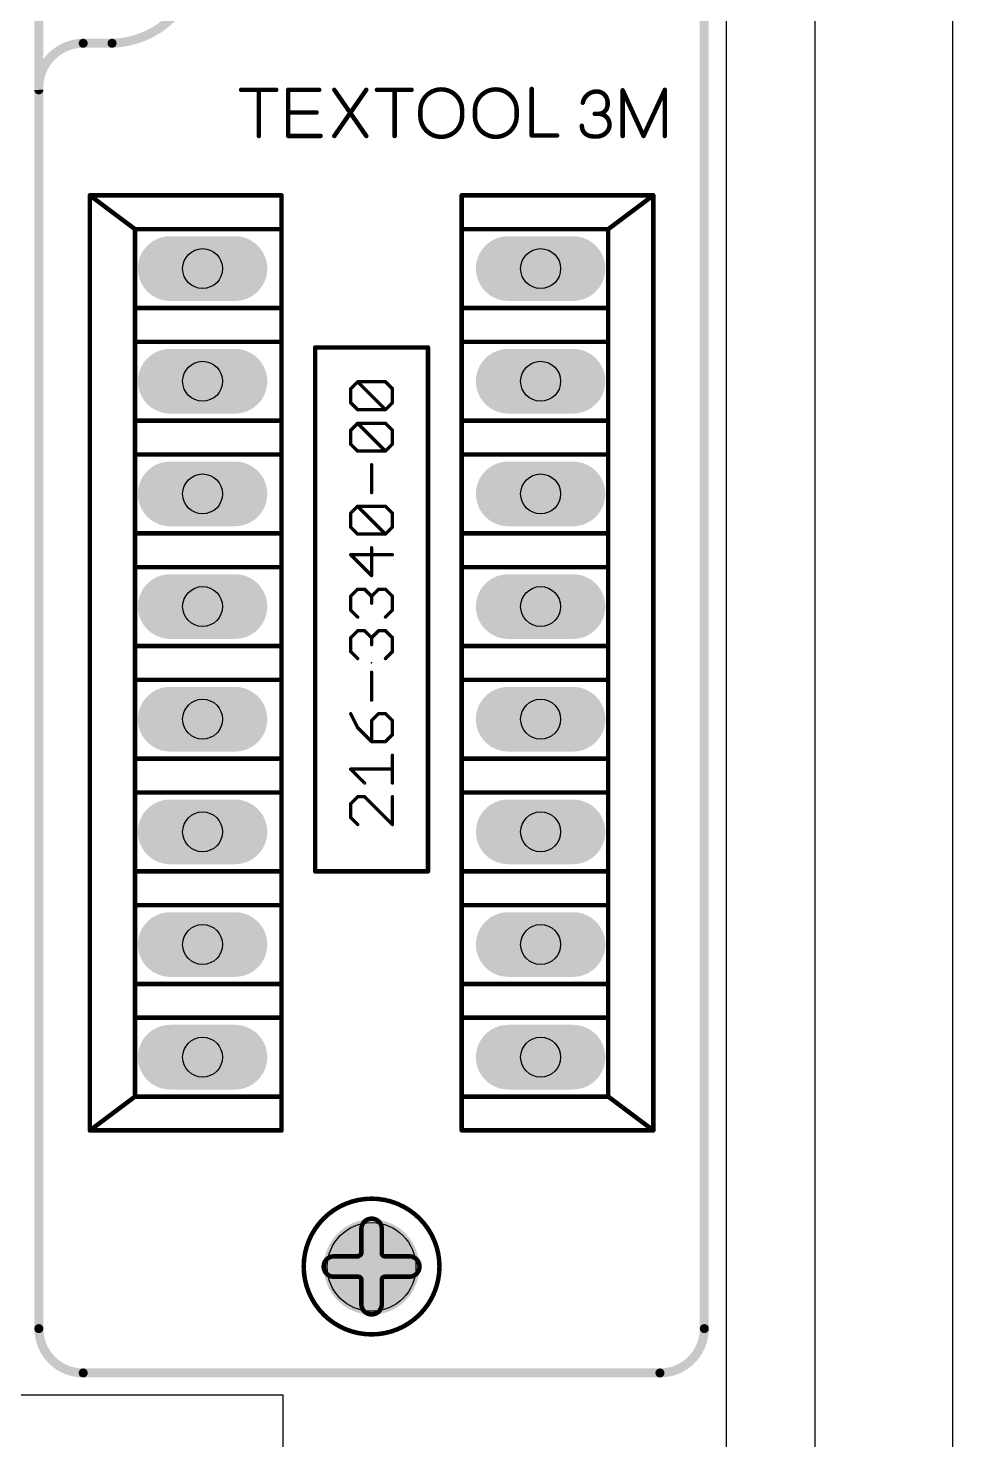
# Model space of a CAD drawing. Header units: inches. Extents: x -5 to 142, y -3 to 122.
# Drawn here: x 121.26 to 142.1, y 33.48 to 65.31 of the extents above; entities that cross this region are included whole.
import ezdxf

# ---------------------------------------------------------------- set-up
doc = ezdxf.new("R2010")
doc.units = ezdxf.units.IN
doc.header["$MEASUREMENT"] = 0
for name, color, linetype in [('17', 82, 'Continuous'), ('20', 7, 'Continuous'), ('21', 253, 'Continuous'), ('23', 7, 'Continuous'), ('29', 253, 'Continuous'), ('44', 253, 'Continuous'), ('51', 253, 'Continuous')]:
    doc.layers.add(name, color=color, linetype=linetype)

# ---------------------------------------------------------------- blocks, each defined once
blk = doc.blocks.new('LONGP100')
at = {"const_width": 1}
blk.add_lwpolyline([(-0.5, 0), (0.5, 0)], dxfattribs=at)
at = {"const_width": 0.5}
for points in [[(-0.5, 0.25, 1), (-0.5, -0.25)], [(0.5, -0.25, 1), (0.5, 0.25)]]:
    blk.add_lwpolyline(points, format="xyb", dxfattribs=at)

msp = doc.modelspace()

# ---------------------------------------------------------------- linework, layer by layer
for points in [[(-3.1, -3.1), (142.1, -3.1), (142.1, 118.1), (-3.1, 118.1)], [(0, 0), (139, 0), (139, 115), (0, 115)], [(137, 106.5), (128, 106.5), (128, 85.5), (109.5, 85.5), (109.5, 80.5), (2, 80.5), (2, 34.5), (127, 34.5), (127, 9.5), (137, 9.5), (137, 34.5), (137, 80.5), (137, 85.5)]]:
    msp.add_lwpolyline(points, close=True)
at = {"layer": '20'}
for p, q in [((137, 9.5), (137, 106.5)), ((2, 34.5), (127, 34.5)), ((127, 34.5), (127, 9.5))]:
    msp.add_line(p, q, dxfattribs=at)
msp.add_circle((129, 37.38), 1, dxfattribs=at)
at = {"layer": '21'}
for points, const_width in [([(121.5, 35.99), (121.5, 69.33)], 0.2032), ([(136.5, 69.33), (136.5, 35.99)], 0.2032), ([(123.15, 64.97), (122.5, 64.97)], 0.2032), ([(126.06, 63.92), (126.85, 63.92)], 0.1016), ([(127.82, 63.92), (127.12, 63.92)], 0.1016), ([(127.12, 63.92), (127.12, 62.88)], 0.1016), ([(128.16, 63.92), (128.88, 62.88)], 0.1016), ([(128.88, 63.92), (128.16, 62.88)], 0.1016), ([(129.12, 63.92), (129.9, 63.92)], 0.1016), ([(132.61, 63.94), (132.61, 62.89)], 0.1016), ([(135.13, 62.88), (135.61, 63.92)], 0.1016), ([(135.61, 63.92), (135.61, 62.88)], 0.1016), ([(126.46, 63.91), (126.46, 62.88)], 0.1016), ([(129.52, 63.9), (129.52, 62.88)], 0.1016), ([(134.66, 62.88), (134.66, 63.91)], 0.1016), ([(134.66, 63.91), (135.13, 62.88)], 0.1016), ([(127.76, 63.41), (127.16, 63.41)], 0.1016), ([(130.1, 63.46), (130.1, 63.33)], 0.1016), ([(131.04, 63.46), (131.04, 63.33)], 0.1016), ([(131.33, 63.46), (131.33, 63.33)], 0.1016), ([(132.27, 63.46), (132.27, 63.33)], 0.1016), ([(134.03, 63.38), (134.12, 63.38)], 0.1016), ([(127.12, 62.88), (127.85, 62.88)], 0.1016), ([(132.61, 62.89), (133.18, 62.89)], 0.1016), ([(122.65, 40.459), (122.65, 61.541)], 0.1016), ([(122.65, 61.541), (126.968, 61.541)], 0.1016), ([(122.65, 61.541), (123.666, 60.779)], 0.1016), ([(126.968, 61.541), (126.968, 40.459)], 0.1016), ([(131.032, 40.459), (131.032, 61.541)], 0.1016), ([(131.032, 61.541), (135.35, 61.541)], 0.1016), ([(134.334, 60.779), (135.35, 61.541)], 0.1016), ([(135.35, 61.541), (135.35, 40.459)], 0.1016), ([(123.666, 60.779), (123.666, 41.221)], 0.1016), ([(134.334, 41.221), (134.334, 60.779)], 0.1016), ([(127.73, 46.301), (127.73, 58.112)], 0.1016), ([(127.73, 58.112), (130.27, 58.112)], 0.1016), ([(130.27, 58.112), (130.27, 46.301)], 0.1016), ([(128.5293, 57.1806), (128.6861, 57.3374)], 0.0762), ([(128.6861, 57.3374), (129.3131, 57.3374)], 0.0762), ([(129.3131, 56.7103), (128.6861, 57.3374)], 0.0762), ([(129.3131, 57.3374), (129.4699, 57.1806)], 0.0762), ([(128.5293, 56.8671), (128.5293, 57.1806)], 0.0762), ([(129.4699, 57.1806), (129.4699, 56.8671)], 0.0762), ([(128.6861, 56.7103), (128.5293, 56.8671)], 0.0762), ([(129.3131, 56.7103), (128.6861, 56.7103)], 0.0762), ([(129.4699, 56.8671), (129.3131, 56.7103)], 0.0762), ([(128.5293, 56.2451), (128.6861, 56.4018)], 0.0762), ([(128.6861, 56.4018), (129.3131, 56.4018)], 0.0762), ([(129.3131, 55.7748), (128.6861, 56.4018)], 0.0762), ([(129.3131, 56.4018), (129.4699, 56.2451)], 0.0762), ([(128.5293, 55.9315), (128.5293, 56.2451)], 0.0762), ([(129.4699, 56.2451), (129.4699, 55.9315)], 0.0762), ([(128.6861, 55.7748), (128.5293, 55.9315)], 0.0762), ([(129.3131, 55.7748), (128.6861, 55.7748)], 0.0762), ([(129.4699, 55.9315), (129.3131, 55.7748)], 0.0762), ([(128.9996, 54.8392), (128.9996, 55.4663)], 0.0762), ([(128.5293, 54.374), (128.6861, 54.5308)], 0.0762), ([(128.6861, 54.5308), (129.3131, 54.5308)], 0.0762), ([(129.3131, 53.9037), (128.6861, 54.5308)], 0.0762), ([(129.3131, 54.5308), (129.4699, 54.374)], 0.0762), ([(128.5293, 54.0605), (128.5293, 54.374)], 0.0762), ([(129.4699, 54.374), (129.4699, 54.0605)], 0.0762), ([(128.6861, 53.9037), (128.5293, 54.0605)], 0.0762), ([(129.3131, 53.9037), (128.6861, 53.9037)], 0.0762), ([(129.4699, 54.0605), (129.3131, 53.9037)], 0.0762), ([(129.4699, 53.4385), (128.5293, 53.4385)], 0.0762), ([(128.5293, 53.4385), (128.9996, 52.9682)], 0.0762), ([(128.9996, 52.9682), (128.9996, 53.5953)], 0.0762), ([(128.5293, 52.503), (128.6861, 52.6598)], 0.0762), ([(128.5293, 52.1895), (128.5293, 52.503)], 0.0762), ([(128.6861, 52.6598), (128.8428, 52.6598)], 0.0762), ([(128.8428, 52.6598), (128.9996, 52.503)], 0.0762), ([(128.9996, 52.503), (129.1564, 52.6598)], 0.0762), ([(128.9996, 52.503), (128.9996, 52.3462)], 0.0762), ([(129.1564, 52.6598), (129.3131, 52.6598)], 0.0762), ([(129.3131, 52.6598), (129.4699, 52.503)], 0.0762), ([(129.4699, 52.503), (129.4699, 52.1895)], 0.0762), ([(128.6861, 52.0327), (128.5293, 52.1895)], 0.0762), ([(129.4699, 52.1895), (129.3131, 52.0327)], 0.0762), ([(128.5293, 51.5675), (128.6861, 51.7242)], 0.0762), ([(128.5293, 51.2539), (128.5293, 51.5675)], 0.0762), ([(128.6861, 51.7242), (128.8428, 51.7242)], 0.0762), ([(128.8428, 51.7242), (128.9996, 51.5675)], 0.0762), ([(128.9996, 51.5675), (129.1564, 51.7242)], 0.0762), ([(128.9996, 51.5675), (128.9996, 51.4107)], 0.0762), ([(129.1564, 51.7242), (129.3131, 51.7242)], 0.0762), ([(129.3131, 51.7242), (129.4699, 51.5675)], 0.0762), ([(129.4699, 51.5675), (129.4699, 51.2539)], 0.0762), ([(128.6861, 51.0972), (128.5293, 51.2539)], 0.0762), ([(129.4699, 51.2539), (129.3131, 51.0972)], 0.0762), ([(128.9996, 50.1617), (128.9996, 50.7887)], 0.0762), ([(128.5293, 49.8532), (128.6861, 49.5397)], 0.0762), ([(129.1564, 49.8532), (128.9996, 49.6964)], 0.0762), ([(128.9996, 49.6964), (128.9996, 49.2261)], 0.0762), ([(129.3131, 49.8532), (129.1564, 49.8532)], 0.0762), ([(129.4699, 49.6964), (129.3131, 49.8532)], 0.0762), ([(129.4699, 49.3829), (129.4699, 49.6964)], 0.0762), ([(128.6861, 49.5397), (128.9996, 49.2261)], 0.0762), ([(129.3131, 49.2261), (129.4699, 49.3829)], 0.0762), ([(128.9996, 49.2261), (129.3131, 49.2261)], 0.0762), ([(129.4699, 48.2906), (129.4699, 48.9177)], 0.0762), ([(128.8428, 48.2906), (128.5293, 48.6042)], 0.0762), ([(128.5293, 48.6042), (129.4699, 48.6042)], 0.0762), ([(128.6861, 47.9822), (128.5293, 47.8254)], 0.0762), ([(128.5293, 47.8254), (128.5293, 47.5119)], 0.0762), ([(128.8428, 47.9822), (128.6861, 47.9822)], 0.0762), ([(129.4699, 47.3551), (128.8428, 47.9822)], 0.0762), ([(129.4699, 47.9822), (129.4699, 47.3551)], 0.0762), ([(128.5293, 47.5119), (128.6861, 47.3551)], 0.0762), ([(130.27, 46.301), (127.73, 46.301)], 0.1016), ([(123.666, 41.221), (122.65, 40.459)], 0.1016), ([(135.35, 40.459), (134.334, 41.221)], 0.1016), ([(126.968, 40.459), (122.65, 40.459)], 0.1016), ([(135.35, 40.459), (131.032, 40.459)], 0.1016), ([(128.77, 37.7), (128.77, 38.24)], 0.1016), ([(129.23, 38.24), (129.23, 37.69)], 0.1016), ([(128.15, 37.62), (128.7, 37.62)], 0.1016), ([(129.31, 37.62), (129.85, 37.62)], 0.1016), ([(128.69, 37.16), (128.15, 37.16)], 0.1016), ([(128.77, 36.54), (128.77, 37.09)], 0.1016), ([(129.23, 37.08), (129.23, 36.54)], 0.1016), ([(129.85, 37.16), (129.3, 37.16)], 0.1016), ([(135.5, 34.99), (122.5, 34.99)], 0.2032)]:
    msp.add_lwpolyline(points, dxfattribs=dict(at, const_width=const_width))
for points, const_width in [([(123.15, 64.97, 0.4068), (125.1, 66.97)], 0.2032), ([(122.5, 64.97, 0.4286), (121.5, 63.92)], 0.2032), ([(122.5, 65.0208, 1), (122.5, 64.9192)], 0.1016), ([(122.5, 64.9192, 1), (122.5, 65.0208)], 0.1016), ([(123.1487, 65.0208, 1), (123.1513, 64.9192)], 0.1016), ([(123.15, 64.9192, 1), (123.15, 65.0208)], 0.1016), ([(121.4493, 63.9175, 1), (121.5507, 63.9225)], 0.1016), ([(126.06, 63.9454, 1), (126.06, 63.8946)], 0.0508), ([(126.85, 63.8946, 1), (126.85, 63.9454)], 0.0508), ([(127.12, 63.9454, 1), (127.12, 63.8946)], 0.0508), ([(127.1454, 63.92, 1), (127.0946, 63.92)], 0.0508), ([(127.82, 63.8946, 1), (127.82, 63.9454)], 0.0508), ([(128.1809, 63.9345, 1), (128.1391, 63.9055)], 0.0508), ([(128.9009, 63.9055, 1), (128.8591, 63.9345)], 0.0508), ([(129.12, 63.9454, 1), (129.12, 63.8946)], 0.0508), ([(129.9, 63.8946, 1), (129.9, 63.9454)], 0.0508), ([(131.04, 63.46, 1), (130.1, 63.46)], 0.1016), ([(132.27, 63.46, 1), (131.33, 63.46)], 0.1016), ([(132.6354, 63.94, 1), (132.5846, 63.94)], 0.0508), ([(135.6354, 63.92, 1), (135.5846, 63.92)], 0.0508), ([(135.6331, 63.9094, 1), (135.5869, 63.9306)], 0.0508), ([(126.4854, 63.91, 1), (126.4346, 63.91)], 0.0508), ([(129.5454, 63.9, 1), (129.4946, 63.9)], 0.0508), ([(134.11, 63.88, 0.3884), (133.76, 63.63)], 0.1016), ([(133.7352, 63.6353, 1), (133.7848, 63.6247)], 0.0508), ([(134.28, 63.77, 0.2308), (134.11, 63.88)], 0.1016), ([(134.1131, 63.9052, 1), (134.1069, 63.8548)], 0.0508), ([(134.1069, 63.8548, 1), (134.1131, 63.9052)], 0.0508), ([(134.3, 63.5, 0.2382), (134.28, 63.77)], 0.1016), ([(134.3018, 63.7831, 1), (134.2582, 63.7569)], 0.0508), ([(134.2583, 63.7569, 1), (134.3017, 63.7831)], 0.0508), ([(134.6854, 63.91, 1), (134.6346, 63.91)], 0.0508), ([(134.6831, 63.9205, 1), (134.6369, 63.8995)], 0.0508), ([(127.16, 63.4354, 1), (127.16, 63.3846)], 0.0508), ([(127.76, 63.3846, 1), (127.76, 63.4354)], 0.0508), ([(130.1254, 63.46, 1), (130.0746, 63.46)], 0.0508), ([(130.0746, 63.46, 1), (130.1254, 63.46)], 0.0508), ([(130.1, 63.33, 1), (131.04, 63.33)], 0.1016), ([(130.1254, 63.33, 1), (130.0746, 63.33)], 0.0508), ([(130.0746, 63.33, 1), (130.1254, 63.33)], 0.0508), ([(131.0654, 63.46, 1), (131.0146, 63.46)], 0.0508), ([(131.0146, 63.46, 1), (131.0654, 63.46)], 0.0508), ([(131.0654, 63.33, 1), (131.0146, 63.33)], 0.0508), ([(131.0146, 63.33, 1), (131.0654, 63.33)], 0.0508), ([(131.3554, 63.46, 1), (131.3046, 63.46)], 0.0508), ([(131.3046, 63.46, 1), (131.3554, 63.46)], 0.0508), ([(131.33, 63.33, 1), (132.27, 63.33)], 0.1016), ([(131.3554, 63.33, 1), (131.3046, 63.33)], 0.0508), ([(131.3046, 63.33, 1), (131.3554, 63.33)], 0.0508), ([(132.2954, 63.46, 1), (132.2446, 63.46)], 0.0508), ([(132.2446, 63.46, 1), (132.2954, 63.46)], 0.0508), ([(132.2954, 63.33, 1), (132.2446, 63.33)], 0.0508), ([(132.2446, 63.33, 1), (132.2954, 63.33)], 0.0508), ([(134.03, 63.4054, 1), (134.03, 63.3546)], 0.0508), ([(134.12, 63.38, 0.3028), (134.3, 63.5)], 0.1016), ([(134.33, 63.26, 0.2656), (134.12, 63.38)], 0.1016), ([(134.12, 63.4054, 1), (134.12, 63.3546)], 0.0508), ([(134.12, 63.4054, 1), (134.12, 63.3546)], 0.0508), ([(134.12, 63.3546, 1), (134.12, 63.4054)], 0.0508), ([(134.2765, 63.5097, 1), (134.3235, 63.4903)], 0.0508), ([(134.3234, 63.4902, 1), (134.2766, 63.5098)], 0.0508), ([(133.74, 63.11, 0.3608), (133.92, 62.88)], 0.1016), ([(133.7654, 63.1093, 1), (133.7146, 63.1107)], 0.0508), ([(134.11, 62.87, 0.1992), (134.31, 62.98)], 0.1016), ([(134.31, 62.98, 0.3114), (134.33, 63.26)], 0.1016), ([(134.2902, 62.9959, 1), (134.3298, 62.9641)], 0.0508), ([(134.3298, 62.9641, 1), (134.2902, 62.9959)], 0.0508), ([(134.3519, 63.2729, 1), (134.3081, 63.2471)], 0.0508), ([(134.3081, 63.2471, 1), (134.3519, 63.2729)], 0.0508), ([(126.4346, 62.88, 1), (126.4854, 62.88)], 0.0508), ([(127.12, 62.9054, 1), (127.12, 62.8546)], 0.0508), ([(127.0946, 62.88, 1), (127.1454, 62.88)], 0.0508), ([(127.85, 62.8546, 1), (127.85, 62.9054)], 0.0508), ([(128.1391, 62.8945, 1), (128.1809, 62.8655)], 0.0508), ([(128.8591, 62.8655, 1), (128.9009, 62.8945)], 0.0508), ([(129.4946, 62.88, 1), (129.5454, 62.88)], 0.0508), ([(132.61, 62.9154, 1), (132.61, 62.8646)], 0.0508), ([(132.5846, 62.89, 1), (132.6354, 62.89)], 0.0508), ([(133.18, 62.8646, 1), (133.18, 62.9154)], 0.0508), ([(133.92, 62.88, 0.0813), (134.11, 62.87)], 0.1016), ([(133.9254, 62.9048, 1), (133.9146, 62.8552)], 0.0508), ([(133.9146, 62.8552, 1), (133.9254, 62.9048)], 0.0508), ([(134.1072, 62.8952, 1), (134.1128, 62.8448)], 0.0508), ([(134.1128, 62.8448, 1), (134.1072, 62.8952)], 0.0508), ([(134.6346, 62.88, 1), (134.6854, 62.88)], 0.0508), ([(135.1069, 62.8906, 1), (135.1531, 62.8694)], 0.0508), ([(135.1069, 62.8695, 1), (135.1531, 62.8905)], 0.0508), ([(135.5846, 62.88, 1), (135.6354, 62.88)], 0.0508), ([(122.6754, 61.541, 1), (122.6246, 61.541)], 0.0508), ([(122.65, 61.5664, 1), (122.65, 61.5156)], 0.0508), ([(122.6652, 61.5613, 1), (122.6348, 61.5207)], 0.0508), ([(126.9934, 61.541, 1), (126.9426, 61.541)], 0.0508), ([(126.968, 61.5156, 1), (126.968, 61.5664)], 0.0508), ([(131.0574, 61.541, 1), (131.0066, 61.541)], 0.0508), ([(131.032, 61.5664, 1), (131.032, 61.5156)], 0.0508), ([(135.3754, 61.541, 1), (135.3246, 61.541)], 0.0508), ([(135.3652, 61.5207, 1), (135.3348, 61.5613)], 0.0508), ([(135.35, 61.5156, 1), (135.35, 61.5664)], 0.0508), ([(123.6914, 60.779, 1), (123.6406, 60.779)], 0.0508), ([(123.6508, 60.7587, 1), (123.6812, 60.7993)], 0.0508), ([(134.3594, 60.779, 1), (134.3086, 60.779)], 0.0508), ([(134.3188, 60.7993, 1), (134.3492, 60.7587)], 0.0508), ([(127.7554, 58.112, 1), (127.7046, 58.112)], 0.0508), ([(127.73, 58.1374, 1), (127.73, 58.0866)], 0.0508), ([(130.2954, 58.112, 1), (130.2446, 58.112)], 0.0508), ([(130.27, 58.0866, 1), (130.27, 58.1374)], 0.0508), ([(128.6861, 57.3564, 1), (128.6861, 57.3183)], 0.0381), ([(128.6995, 57.3508, 1), (128.6726, 57.3239)], 0.0381), ([(128.6995, 57.3239, 1), (128.6726, 57.3508)], 0.0381), ([(129.3266, 57.3508, 1), (129.2997, 57.3239)], 0.0381), ([(129.3131, 57.3183, 1), (129.3131, 57.3564)], 0.0381), ([(128.5483, 57.1806, 1), (128.5102, 57.1806)], 0.0381), ([(128.5158, 57.1941, 1), (128.5428, 57.1671)], 0.0381), ([(129.489, 57.1806, 1), (129.4509, 57.1806)], 0.0381), ([(129.4564, 57.1671, 1), (129.4834, 57.1941)], 0.0381), ([(128.5428, 56.8805, 1), (128.5158, 56.8536)], 0.0381), ([(128.5102, 56.8671, 1), (128.5483, 56.8671)], 0.0381), ([(128.6861, 56.7293, 1), (128.6861, 56.6912)], 0.0381), ([(128.6726, 56.6968, 1), (128.6995, 56.7238)], 0.0381), ([(129.2997, 56.7238, 1), (129.3266, 56.6968)], 0.0381), ([(129.2997, 56.6968, 1), (129.3266, 56.7238)], 0.0381), ([(129.3131, 56.6912, 1), (129.3131, 56.7293)], 0.0381), ([(129.4509, 56.8671, 1), (129.489, 56.8671)], 0.0381), ([(129.4834, 56.8536, 1), (129.4564, 56.8805)], 0.0381), ([(128.6861, 56.4209, 1), (128.6861, 56.3828)], 0.0381), ([(128.6995, 56.4153, 1), (128.6726, 56.3884)], 0.0381), ([(128.6995, 56.3884, 1), (128.6726, 56.4153)], 0.0381), ([(129.3266, 56.4153, 1), (129.2997, 56.3884)], 0.0381), ([(129.3131, 56.3828, 1), (129.3131, 56.4209)], 0.0381), ([(128.5483, 56.2451, 1), (128.5102, 56.2451)], 0.0381), ([(128.5158, 56.2585, 1), (128.5428, 56.2316)], 0.0381), ([(129.489, 56.2451, 1), (129.4509, 56.2451)], 0.0381), ([(129.4564, 56.2316, 1), (129.4834, 56.2585)], 0.0381), ([(128.5428, 55.945, 1), (128.5158, 55.9181)], 0.0381), ([(128.5102, 55.9315, 1), (128.5483, 55.9315)], 0.0381), ([(128.6861, 55.7938, 1), (128.6861, 55.7557)], 0.0381), ([(128.6726, 55.7613, 1), (128.6995, 55.7882)], 0.0381), ([(129.2997, 55.7882, 1), (129.3266, 55.7613)], 0.0381), ([(129.2997, 55.7613, 1), (129.3266, 55.7882)], 0.0381), ([(129.3131, 55.7557, 1), (129.3131, 55.7938)], 0.0381), ([(129.4509, 55.9315, 1), (129.489, 55.9315)], 0.0381), ([(129.4834, 55.9181, 1), (129.4564, 55.945)], 0.0381), ([(129.0186, 55.4663, 1), (128.9806, 55.4663)], 0.0381), ([(128.9806, 54.8392, 1), (129.0186, 54.8392)], 0.0381), ([(128.6995, 54.5443, 1), (128.6726, 54.5173)], 0.0381), ([(128.6861, 54.5498, 1), (128.6861, 54.5117)], 0.0381), ([(128.6995, 54.5173, 1), (128.6726, 54.5443)], 0.0381), ([(129.3266, 54.5443, 1), (129.2997, 54.5173)], 0.0381), ([(129.3131, 54.5117, 1), (129.3131, 54.5498)], 0.0381), ([(128.5483, 54.374, 1), (128.5102, 54.374)], 0.0381), ([(128.5158, 54.3875, 1), (128.5428, 54.3606)], 0.0381), ([(129.489, 54.374, 1), (129.4509, 54.374)], 0.0381), ([(129.4564, 54.3606, 1), (129.4834, 54.3875)], 0.0381), ([(128.5428, 54.074, 1), (128.5158, 54.047)], 0.0381), ([(128.5102, 54.0605, 1), (128.5483, 54.0605)], 0.0381), ([(128.6861, 53.9228, 1), (128.6861, 53.8847)], 0.0381), ([(128.6726, 53.8903, 1), (128.6995, 53.9172)], 0.0381), ([(129.2997, 53.9172, 1), (129.3266, 53.8903)], 0.0381), ([(129.2997, 53.8903, 1), (129.3266, 53.9172)], 0.0381), ([(129.3131, 53.8847, 1), (129.3131, 53.9228)], 0.0381), ([(129.4509, 54.0605, 1), (129.489, 54.0605)], 0.0381), ([(129.4834, 54.047, 1), (129.4564, 54.074)], 0.0381), ([(128.5293, 53.4576, 1), (128.5293, 53.4195)], 0.0381), ([(128.5428, 53.452, 1), (128.5158, 53.425)], 0.0381), ([(129.0186, 53.5953, 1), (128.9806, 53.5953)], 0.0381), ([(129.4699, 53.4195, 1), (129.4699, 53.4576)], 0.0381), ([(128.9806, 52.9682, 1), (129.0186, 52.9682)], 0.0381), ([(128.9861, 52.9547, 1), (129.0131, 52.9817)], 0.0381), ([(128.5483, 52.503, 1), (128.5102, 52.503)], 0.0381), ([(128.5158, 52.5165, 1), (128.5428, 52.4895)], 0.0381), ([(128.6861, 52.6788, 1), (128.6861, 52.6407)], 0.0381), ([(128.6995, 52.6463, 1), (128.6726, 52.6732)], 0.0381), ([(128.8563, 52.6732, 1), (128.8294, 52.6463)], 0.0381), ([(128.8428, 52.6407, 1), (128.8428, 52.6788)], 0.0381), ([(128.9861, 52.5165, 1), (129.0131, 52.4895)], 0.0381), ([(129.0186, 52.503, 1), (128.9806, 52.503)], 0.0381), ([(128.9861, 52.4895, 1), (129.0131, 52.5165)], 0.0381), ([(129.1564, 52.6788, 1), (129.1564, 52.6407)], 0.0381), ([(129.1698, 52.6463, 1), (129.1429, 52.6732)], 0.0381), ([(129.3266, 52.6732, 1), (129.2997, 52.6463)], 0.0381), ([(129.3131, 52.6407, 1), (129.3131, 52.6788)], 0.0381), ([(129.489, 52.503, 1), (129.4509, 52.503)], 0.0381), ([(129.4564, 52.4895, 1), (129.4834, 52.5165)], 0.0381), ([(128.5428, 52.2029, 1), (128.5158, 52.176)], 0.0381), ([(128.5102, 52.1895, 1), (128.5483, 52.1895)], 0.0381), ([(128.9806, 52.3462, 1), (129.0186, 52.3462)], 0.0381), ([(129.4509, 52.1895, 1), (129.489, 52.1895)], 0.0381), ([(129.4834, 52.176, 1), (129.4564, 52.2029)], 0.0381), ([(128.6726, 52.0192, 1), (128.6995, 52.0462)], 0.0381), ([(129.2997, 52.0462, 1), (129.3266, 52.0192)], 0.0381), ([(128.5483, 51.5675, 1), (128.5102, 51.5675)], 0.0381), ([(128.5158, 51.5809, 1), (128.5428, 51.554)], 0.0381), ([(128.6861, 51.7433, 1), (128.6861, 51.7052)], 0.0381), ([(128.6995, 51.7108, 1), (128.6726, 51.7377)], 0.0381), ([(128.8563, 51.7377, 1), (128.8294, 51.7108)], 0.0381), ([(128.8428, 51.7052, 1), (128.8428, 51.7433)], 0.0381), ([(128.9861, 51.5809, 1), (129.0131, 51.554)], 0.0381), ([(129.0186, 51.5675, 1), (128.9806, 51.5675)], 0.0381), ([(128.9861, 51.554, 1), (129.0131, 51.5809)], 0.0381), ([(129.1564, 51.7433, 1), (129.1564, 51.7052)], 0.0381), ([(129.1698, 51.7108, 1), (129.1429, 51.7377)], 0.0381), ([(129.3266, 51.7377, 1), (129.2997, 51.7108)], 0.0381), ([(129.3131, 51.7052, 1), (129.3131, 51.7433)], 0.0381), ([(129.489, 51.5675, 1), (129.4509, 51.5675)], 0.0381), ([(129.4564, 51.554, 1), (129.4834, 51.5809)], 0.0381), ([(128.5428, 51.2674, 1), (128.5158, 51.2405)], 0.0381), ([(128.5102, 51.2539, 1), (128.5483, 51.2539)], 0.0381), ([(128.9806, 51.4107, 1), (129.0186, 51.4107)], 0.0381), ([(129.4509, 51.2539, 1), (129.489, 51.2539)], 0.0381), ([(129.4834, 51.2405, 1), (129.4564, 51.2674)], 0.0381), ([(128.6726, 51.0837, 1), (128.6995, 51.1106)], 0.0381), ([(129.2997, 51.1106, 1), (129.3266, 51.0837)], 0.0381), ([(129.0186, 50.7887, 1), (128.9806, 50.7887)], 0.0381), ([(128.9806, 50.1617, 1), (129.0186, 50.1617)], 0.0381), ([(128.5463, 49.8617, 1), (128.5123, 49.8447)], 0.0381), ([(128.9861, 49.7099, 1), (129.0131, 49.683)], 0.0381), ([(129.0186, 49.6964, 1), (128.9806, 49.6964)], 0.0381), ([(129.1564, 49.8723, 1), (129.1564, 49.8342)], 0.0381), ([(129.1698, 49.8397, 1), (129.1429, 49.8667)], 0.0381), ([(129.3266, 49.8667, 1), (129.2997, 49.8397)], 0.0381), ([(129.3131, 49.8342, 1), (129.3131, 49.8723)], 0.0381), ([(129.489, 49.6964, 1), (129.4509, 49.6964)], 0.0381), ([(129.4564, 49.683, 1), (129.4834, 49.7099)], 0.0381), ([(128.6995, 49.5531, 1), (128.6726, 49.5262)], 0.0381), ([(128.669, 49.5312, 1), (128.7031, 49.5482)], 0.0381), ([(129.4509, 49.3829, 1), (129.489, 49.3829)], 0.0381), ([(129.4834, 49.3694, 1), (129.4564, 49.3964)], 0.0381), ([(128.9996, 49.2452, 1), (128.9996, 49.2071)], 0.0381), ([(128.9806, 49.2261, 1), (129.0186, 49.2261)], 0.0381), ([(128.9861, 49.2127, 1), (129.0131, 49.2396)], 0.0381), ([(129.2997, 49.2396, 1), (129.3266, 49.2127)], 0.0381), ([(129.3131, 49.2071, 1), (129.3131, 49.2452)], 0.0381), ([(129.489, 48.9177, 1), (129.4509, 48.9177)], 0.0381), ([(128.5428, 48.6176, 1), (128.5158, 48.5907)], 0.0381), ([(128.5293, 48.6232, 1), (128.5293, 48.5851)], 0.0381), ([(129.4699, 48.5851, 1), (129.4699, 48.6232)], 0.0381), ([(128.8294, 48.2771, 1), (128.8563, 48.3041)], 0.0381), ([(129.4509, 48.2906, 1), (129.489, 48.2906)], 0.0381), ([(128.5483, 47.8254, 1), (128.5102, 47.8254)], 0.0381), ([(128.5158, 47.8389, 1), (128.5428, 47.8119)], 0.0381), ([(128.6861, 48.0012, 1), (128.6861, 47.9631)], 0.0381), ([(128.6995, 47.9687, 1), (128.6726, 47.9956)], 0.0381), ([(128.8563, 47.9956, 1), (128.8294, 47.9687)], 0.0381), ([(128.8428, 47.9631, 1), (128.8428, 48.0012)], 0.0381), ([(129.489, 47.9822, 1), (129.4509, 47.9822)], 0.0381), ([(128.5428, 47.5253, 1), (128.5158, 47.4984)], 0.0381), ([(128.5102, 47.5119, 1), (128.5483, 47.5119)], 0.0381), ([(128.6726, 47.3416, 1), (128.6995, 47.3686)], 0.0381), ([(129.4509, 47.3551, 1), (129.489, 47.3551)], 0.0381), ([(129.4564, 47.3416, 1), (129.4834, 47.3686)], 0.0381), ([(127.73, 46.3264, 1), (127.73, 46.2756)], 0.0508), ([(127.7046, 46.301, 1), (127.7554, 46.301)], 0.0508), ([(130.2446, 46.301, 1), (130.2954, 46.301)], 0.0508), ([(130.27, 46.2756, 1), (130.27, 46.3264)], 0.0508), ([(123.6406, 41.221, 1), (123.6914, 41.221)], 0.0508), ([(123.6812, 41.2007, 1), (123.6508, 41.2413)], 0.0508), ([(134.3492, 41.2413, 1), (134.3188, 41.2007)], 0.0508), ([(134.3086, 41.221, 1), (134.3594, 41.221)], 0.0508), ([(122.65, 40.4844, 1), (122.65, 40.4336)], 0.0508), ([(122.6348, 40.4793, 1), (122.6652, 40.4387)], 0.0508), ([(122.6246, 40.459, 1), (122.6754, 40.459)], 0.0508), ([(126.9426, 40.459, 1), (126.9934, 40.459)], 0.0508), ([(126.968, 40.4336, 1), (126.968, 40.4844)], 0.0508), ([(131.032, 40.4844, 1), (131.032, 40.4336)], 0.0508), ([(131.0066, 40.459, 1), (131.0574, 40.459)], 0.0508), ([(135.3246, 40.459, 1), (135.3754, 40.459)], 0.0508), ([(135.3348, 40.4387, 1), (135.3652, 40.4793)], 0.0508), ([(135.35, 40.4336, 1), (135.35, 40.4844)], 0.0508), ([(129, 35.86, 1), (129, 38.92, 1), (129, 35.86)], 0.1016), ([(129, 38.47, 0.4142), (128.77, 38.24)], 0.1016), ([(129.23, 38.24, 0.4142), (129, 38.47)], 0.1016), ([(129, 38.4954, 1), (129, 38.4446)], 0.0508), ([(129, 38.4446, 1), (129, 38.4954)], 0.0508), ([(128.7954, 38.24, 1), (128.7446, 38.24)], 0.0508), ([(128.7446, 38.24, 1), (128.7954, 38.24)], 0.0508), ([(129.2554, 38.24, 1), (129.2046, 38.24)], 0.0508), ([(129.2046, 38.24, 1), (129.2554, 38.24)], 0.0508), ([(128.15, 37.62, 0.4142), (127.92, 37.39)], 0.1016), ([(128.15, 37.6454, 1), (128.15, 37.5946)], 0.0508), ([(128.15, 37.5946, 1), (128.15, 37.6454)], 0.0508), ([(128.7, 37.63, 0.4142), (128.77, 37.7)], 0.1016), ([(128.7, 37.6554, 1), (128.7, 37.6046)], 0.0508), ([(128.7, 37.5946, 1), (128.7, 37.6454)], 0.0508), ([(128.7954, 37.7, 1), (128.7446, 37.7)], 0.0508), ([(128.7446, 37.7, 1), (128.7954, 37.7)], 0.0508), ([(129.23, 37.69, 0.4142), (129.3, 37.62)], 0.1016), ([(129.2554, 37.69, 1), (129.2046, 37.69)], 0.0508), ([(129.2046, 37.69, 1), (129.2554, 37.69)], 0.0508), ([(129.31, 37.6454, 1), (129.31, 37.5946)], 0.0508), ([(129.3, 37.5946, 1), (129.3, 37.6454)], 0.0508), ([(130.08, 37.39, 0.4142), (129.85, 37.62)], 0.1016), ([(129.85, 37.6454, 1), (129.85, 37.5946)], 0.0508), ([(129.85, 37.5946, 1), (129.85, 37.6454)], 0.0508), ([(127.92, 37.39, 0.4142), (128.15, 37.16)], 0.1016), ([(127.9454, 37.39, 1), (127.8946, 37.39)], 0.0508), ([(127.8946, 37.39, 1), (127.9454, 37.39)], 0.0508), ([(129.85, 37.16, 0.4142), (130.08, 37.39)], 0.1016), ([(130.1054, 37.39, 1), (130.0546, 37.39)], 0.0508), ([(130.0546, 37.39, 1), (130.1054, 37.39)], 0.0508), ([(128.15, 37.1854, 1), (128.15, 37.1346)], 0.0508), ([(128.15, 37.1346, 1), (128.15, 37.1854)], 0.0508), ([(128.77, 37.09, 0.4142), (128.7, 37.16)], 0.1016), ([(128.7, 37.1854, 1), (128.7, 37.1346)], 0.0508), ([(128.69, 37.1346, 1), (128.69, 37.1854)], 0.0508), ([(128.7954, 37.09, 1), (128.7446, 37.09)], 0.0508), ([(128.7446, 37.09, 1), (128.7954, 37.09)], 0.0508), ([(129.3, 37.16, 0.4142), (129.23, 37.09)], 0.1016), ([(129.2554, 37.08, 1), (129.2046, 37.08)], 0.0508), ([(129.2046, 37.09, 1), (129.2554, 37.09)], 0.0508), ([(129.3, 37.1854, 1), (129.3, 37.1346)], 0.0508), ([(129.3, 37.1346, 1), (129.3, 37.1854)], 0.0508), ([(129.85, 37.1854, 1), (129.85, 37.1346)], 0.0508), ([(129.85, 37.1346, 1), (129.85, 37.1854)], 0.0508), ([(128.77, 36.54, 0.4142), (129, 36.31)], 0.1016), ([(128.7954, 36.54, 1), (128.7446, 36.54)], 0.0508), ([(128.7446, 36.54, 1), (128.7954, 36.54)], 0.0508), ([(129, 36.31, 0.4142), (129.23, 36.54)], 0.1016), ([(129, 36.3354, 1), (129, 36.2846)], 0.0508), ([(129, 36.2846, 1), (129, 36.3354)], 0.0508), ([(129.2554, 36.54, 1), (129.2046, 36.54)], 0.0508), ([(129.2046, 36.54, 1), (129.2554, 36.54)], 0.0508), ([(121.5, 35.99, 0.4142), (122.5, 34.99)], 0.2032), ([(121.5508, 35.99, 1), (121.4492, 35.99)], 0.1016), ([(121.4492, 35.99, 1), (121.5508, 35.99)], 0.1016), ([(135.5, 34.99, 0.4142), (136.5, 35.99)], 0.2032), ([(136.5508, 35.99, 1), (136.4492, 35.99)], 0.1016), ([(136.4492, 35.99, 1), (136.5508, 35.99)], 0.1016), ([(122.5, 35.0408, 1), (122.5, 34.9392)], 0.1016), ([(122.5, 34.9392, 1), (122.5, 35.0408)], 0.1016), ([(135.5, 35.0408, 1), (135.5, 34.9392)], 0.1016), ([(135.5, 34.9392, 1), (135.5, 35.0408)], 0.1016)]:
    msp.add_lwpolyline(points, format="xyb", dxfattribs=dict(at, const_width=const_width))
at = {"layer": '23'}
msp.add_point((129, 51), dxfattribs=at)
at = {"layer": '29', "const_width": 1.0762}
msp.add_lwpolyline([(129, 36.8419, 1), (129, 37.9181, 1), (129, 36.8419)], format="xyb", dxfattribs=at)
at = {"layer": '44'}
for centre in [(125.19, 59.89), (132.81, 59.89), (125.19, 57.35), (132.81, 57.35), (125.19, 54.81), (132.81, 54.81), (125.19, 52.27), (132.81, 52.27), (125.19, 49.73), (132.81, 49.73), (125.19, 47.19), (132.81, 47.19), (125.19, 44.65), (132.81, 44.65), (125.19, 42.11), (132.81, 42.11)]:
    msp.add_circle(centre, 0.45, dxfattribs=at)
at = {"layer": '51', "const_width": 0.1016}
for points in [[(126.968, 60.779), (123.666, 60.779)], [(134.334, 60.779), (131.032, 60.779)], [(126.968, 59.001), (123.666, 59.001)], [(131.032, 59.001), (134.334, 59.001)], [(126.968, 58.239), (123.666, 58.239)], [(131.032, 58.239), (134.334, 58.239)], [(126.968, 56.461), (123.666, 56.461)], [(131.032, 56.461), (134.334, 56.461)], [(126.968, 55.699), (123.666, 55.699)], [(131.032, 55.699), (134.334, 55.699)], [(126.968, 53.921), (123.666, 53.921)], [(131.032, 53.921), (134.334, 53.921)], [(126.968, 53.159), (123.666, 53.159)], [(131.032, 53.159), (134.334, 53.159)], [(126.968, 51.381), (123.666, 51.381)], [(131.032, 51.381), (134.334, 51.381)], [(126.968, 50.619), (123.666, 50.619)], [(131.032, 50.619), (134.334, 50.619)], [(126.968, 48.841), (123.666, 48.841)], [(131.032, 48.841), (134.334, 48.841)], [(126.968, 48.079), (123.666, 48.079)], [(131.032, 48.079), (134.334, 48.079)], [(126.968, 46.301), (123.666, 46.301)], [(131.032, 46.301), (134.334, 46.301)], [(126.968, 45.539), (123.666, 45.539)], [(131.032, 45.539), (134.334, 45.539)], [(126.968, 43.761), (123.666, 43.761)], [(131.032, 43.761), (134.334, 43.761)], [(126.968, 42.999), (123.666, 42.999)], [(131.032, 42.999), (134.334, 42.999)], [(123.666, 41.221), (126.968, 41.221)], [(131.032, 41.221), (134.334, 41.221)]]:
    msp.add_lwpolyline(points, dxfattribs=at)
at = {"layer": '51', "const_width": 0.0508}
for points in [[(123.666, 60.8044, 1), (123.666, 60.7536)], [(126.968, 60.7536, 1), (126.968, 60.8044)], [(131.032, 60.8044, 1), (131.032, 60.7536)], [(134.334, 60.7536, 1), (134.334, 60.8044)], [(123.666, 59.0264, 1), (123.666, 58.9756)], [(126.968, 58.9756, 1), (126.968, 59.0264)], [(131.032, 59.0264, 1), (131.032, 58.9756)], [(134.334, 58.9756, 1), (134.334, 59.0264)], [(123.666, 58.2644, 1), (123.666, 58.2136)], [(126.968, 58.2136, 1), (126.968, 58.2644)], [(131.032, 58.2644, 1), (131.032, 58.2136)], [(134.334, 58.2136, 1), (134.334, 58.2644)], [(123.666, 56.4864, 1), (123.666, 56.4356)], [(126.968, 56.4356, 1), (126.968, 56.4864)], [(131.032, 56.4864, 1), (131.032, 56.4356)], [(134.334, 56.4356, 1), (134.334, 56.4864)], [(123.666, 55.7244, 1), (123.666, 55.6736)], [(126.968, 55.6736, 1), (126.968, 55.7244)], [(131.032, 55.7244, 1), (131.032, 55.6736)], [(134.334, 55.6736, 1), (134.334, 55.7244)], [(123.666, 53.9464, 1), (123.666, 53.8956)], [(126.968, 53.8956, 1), (126.968, 53.9464)], [(131.032, 53.9464, 1), (131.032, 53.8956)], [(134.334, 53.8956, 1), (134.334, 53.9464)], [(123.666, 53.1844, 1), (123.666, 53.1336)], [(126.968, 53.1336, 1), (126.968, 53.1844)], [(131.032, 53.1844, 1), (131.032, 53.1336)], [(134.334, 53.1336, 1), (134.334, 53.1844)], [(123.666, 51.4064, 1), (123.666, 51.3556)], [(126.968, 51.3556, 1), (126.968, 51.4064)], [(131.032, 51.4064, 1), (131.032, 51.3556)], [(134.334, 51.3556, 1), (134.334, 51.4064)], [(123.666, 50.6444, 1), (123.666, 50.5936)], [(126.968, 50.5936, 1), (126.968, 50.6444)], [(131.032, 50.6444, 1), (131.032, 50.5936)], [(134.334, 50.5936, 1), (134.334, 50.6444)], [(123.666, 48.8664, 1), (123.666, 48.8156)], [(126.968, 48.8156, 1), (126.968, 48.8664)], [(131.032, 48.8664, 1), (131.032, 48.8156)], [(134.334, 48.8156, 1), (134.334, 48.8664)], [(123.666, 48.1044, 1), (123.666, 48.0536)], [(126.968, 48.0536, 1), (126.968, 48.1044)], [(131.032, 48.1044, 1), (131.032, 48.0536)], [(134.334, 48.0536, 1), (134.334, 48.1044)], [(123.666, 46.3264, 1), (123.666, 46.2756)], [(126.968, 46.2756, 1), (126.968, 46.3264)], [(131.032, 46.3264, 1), (131.032, 46.2756)], [(134.334, 46.2756, 1), (134.334, 46.3264)], [(123.666, 45.5644, 1), (123.666, 45.5136)], [(126.968, 45.5136, 1), (126.968, 45.5644)], [(131.032, 45.5644, 1), (131.032, 45.5136)], [(134.334, 45.5136, 1), (134.334, 45.5644)], [(123.666, 43.7864, 1), (123.666, 43.7356)], [(126.968, 43.7356, 1), (126.968, 43.7864)], [(131.032, 43.7864, 1), (131.032, 43.7356)], [(134.334, 43.7356, 1), (134.334, 43.7864)], [(123.666, 43.0244, 1), (123.666, 42.9736)], [(126.968, 42.9736, 1), (126.968, 43.0244)], [(131.032, 43.0244, 1), (131.032, 42.9736)], [(134.334, 42.9736, 1), (134.334, 43.0244)], [(123.666, 41.2464, 1), (123.666, 41.1956)], [(126.968, 41.1956, 1), (126.968, 41.2464)], [(131.032, 41.2464, 1), (131.032, 41.1956)], [(134.334, 41.1956, 1), (134.334, 41.2464)]]:
    msp.add_lwpolyline(points, format="xyb", dxfattribs=at)

# ---------------------------------------------------------------- block references
at = {"layer": '17', "xscale": 1.3064, "yscale": 1.3064}
for p in [(125.19, 59.89), (132.81, 59.89), (125.19, 57.35), (132.81, 57.35), (125.19, 54.81), (132.81, 54.81), (125.19, 52.27), (132.81, 52.27), (125.19, 49.73), (132.81, 49.73), (125.19, 47.19), (132.81, 47.19), (125.19, 44.65), (132.81, 44.65), (125.19, 42.11), (132.81, 42.11)]:
    msp.add_blockref('LONGP100', p, dxfattribs=at)
at = {"layer": '29', "xscale": 1.4588, "yscale": 1.4588}
for p in [(125.19, 59.89), (132.81, 59.89), (125.19, 57.35), (132.81, 57.35), (125.19, 54.81), (132.81, 54.81), (125.19, 52.27), (132.81, 52.27), (125.19, 49.73), (132.81, 49.73), (125.19, 47.19), (132.81, 47.19), (125.19, 44.65), (132.81, 44.65), (125.19, 42.11), (132.81, 42.11)]:
    msp.add_blockref('LONGP100', p, dxfattribs=at)

doc.saveas('drawing.dxf')
